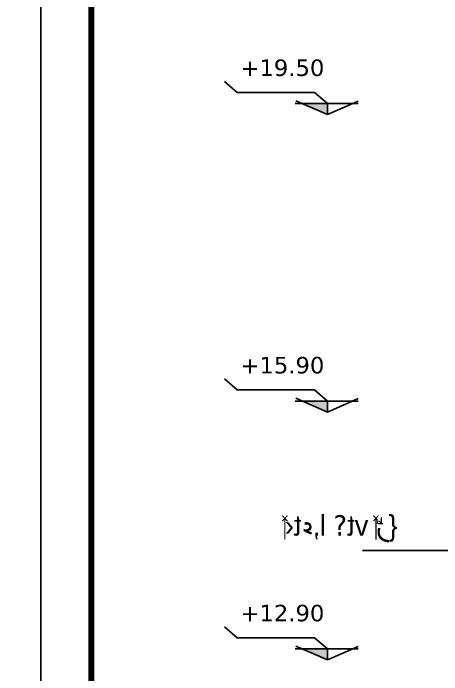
# Model space of a CAD drawing. Header units: inches. Extents: x 37.8 to 126.9, y 5.9 to 51.9.
# Drawn here: x 96.83 to 102.01, y 33.26 to 41.27 of the extents above; entities that cross this region are included whole.
import ezdxf

# ---------------------------------------------------------------- set-up
doc = ezdxf.new("R2010")
doc.units = ezdxf.units.IN
doc.header["$MEASUREMENT"] = 0
for name, color, linetype in [('KADR', 69, 'Continuous'), ('Moble', 7, 'Continuous'), ('TEXT.', 7, 'Continuous')]:
    doc.layers.add(name, color=color, linetype=linetype)
doc.layers.add('text', color=7, linetype='Continuous', lineweight=15)
doc.styles.add('FARSI', font='trafic.shx', dxfattribs={"height": 1})
doc.styles.add('STYLE7', font='verdana.ttf')

# ---------------------------------------------------------------- blocks, each defined once
blk = doc.blocks.new('k5')
at = {"linetype": 'Continuous', "lineweight": 50, "const_width": 0.0725}
blk.add_lwpolyline([(255.1096, 44.3213), (255.1096, 4.0172), (283.5254, 4.0172), (283.5254, 44.3213)], close=True, dxfattribs=at)
at = {"linetype": 'Continuous', "lineweight": 90}
blk.add_lwpolyline([(283.5254, 44.3213), (255.1096, 44.3213), (255.1096, 4.0172), (283.5254, 4.0172), (283.5254, 5.3686)], dxfattribs=at)
at = {"layer": 'KADR'}
blk.add_lwpolyline([(254.5005, 3.2011), (284.2005, 3.2011), (284.2005, 45.2054), (254.5005, 45.2054)], close=True, dxfattribs=at)
blk = doc.blocks.new('89')
at = {"layer": 'Moble', "linetype": 'ByBlock'}
h = blk.add_hatch(color=8, dxfattribs=at)
h.dxf.hatch_style = 1
h.paths.add_polyline_path([(0.1477, -0.1339), (-0.1563, -0.1339), (-0.1563, -0.267)])
at = {"layer": 'Moble', "color": 8, "linetype": 'ByBlock'}
for p, q in [((0.9333, 0), (1.0896, 0.1339)), ((-0.1563, -0.1339), (0, 0)), ((0, 0), (0.9333, 0)), ((-0.5296, -0.1339), (0.2329, -0.1339)), ((-0.1563, -0.267), (-0.5276, -0.1053)), ((-0.1563, -0.267), (0.2268, -0.0992)), ((-0.1563, -0.267), (-0.1563, -0.1339))]:
    blk.add_line(p, q, dxfattribs=at)
blk = doc.blocks.new('dim')
at = {"layer": 'Moble', "linetype": 'Continuous', "ltscale": 0.8, "xscale": -1}
for p in [(62.7517, -292.823), (62.7517, -296.423), (62.7517, -299.423)]:
    blk.add_blockref('89', p, dxfattribs=at)
at = {"layer": 'text', "linetype": 'Continuous', "ltscale": 0.03, "style": 'STYLE7'}
for s, p in [('+19.50', (61.8561, -292.6233)), ('+15.90', (61.8561, -296.2233)), ('+12.90', (61.8561, -299.2233))]:
    blk.add_text(s, height=0.2, dxfattribs=at).set_placement(p)

msp = doc.modelspace()

# ---------------------------------------------------------------- linework, layer by layer
at = {"layer": 'TEXT.', "color": 8}
msp.add_line((116.3116, 34.76728), (101.05421, 34.76728), dxfattribs=at)

# ---------------------------------------------------------------- block references
for name, p in [('k5', (-187.03805, 6.74042)), ('k5', (-157.33805, 6.74042)), ('dim', (37.72025, 333.13236))]:
    msp.add_blockref(name, p)

# ---------------------------------------------------------------- texts
at = {"layer": 'TEXT.', "color": 8, "style": 'FARSI', "text_generation_flag": 2}
msp.add_text('{ڑ\u200d vt؟ l‚ءt‹\u200d', height=0.2472983, dxfattribs=at).set_placement((101.47739, 34.94615))

doc.saveas('drawing.dxf')
